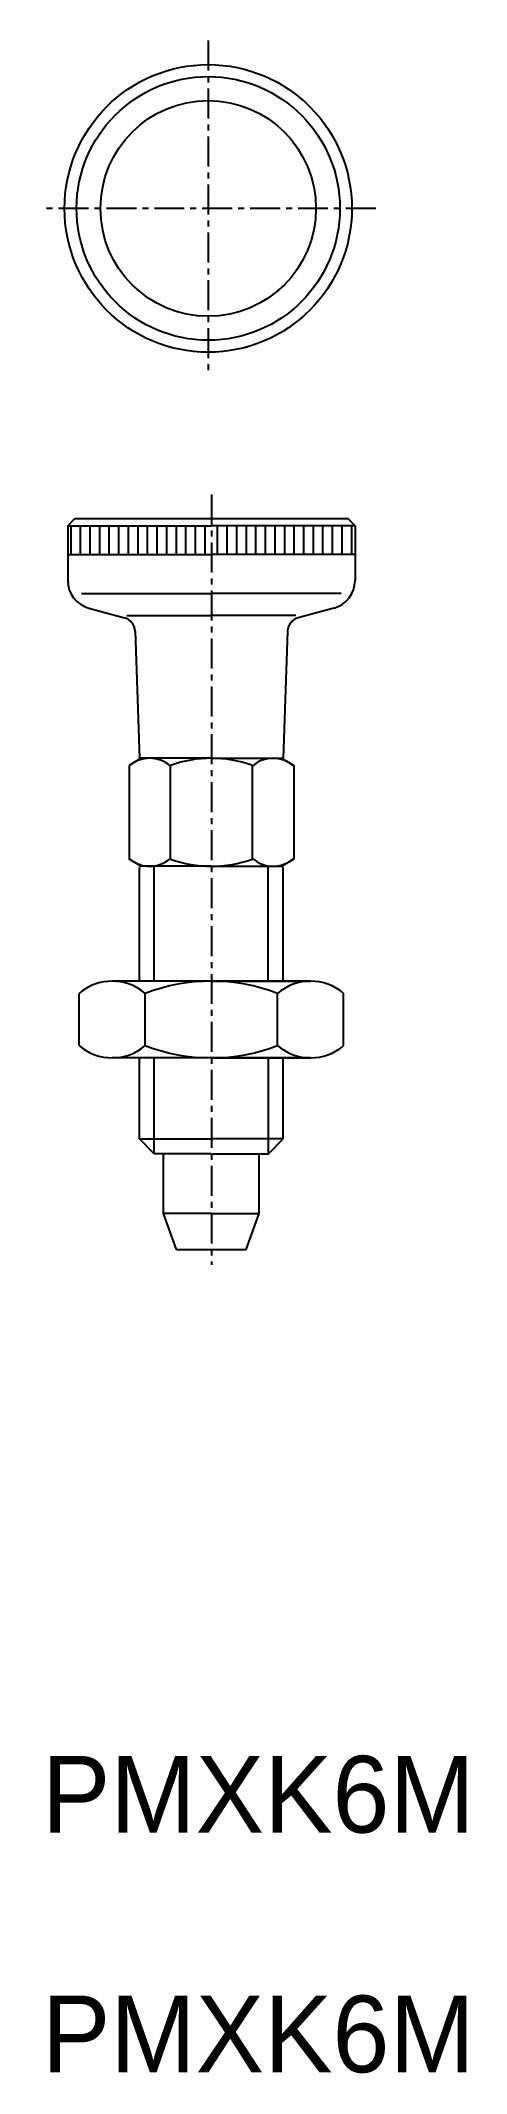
# Model space of a CAD drawing. Extents: x 148.6 to 166.4, y 130.3 to 215.1.
import ezdxf

# ---------------------------------------------------------------- set-up
doc = ezdxf.new("R2010")
doc.units = 0
doc.linetypes.add('CENTER', pattern=[2, 1.25, -0.25, 0.25, -0.25])
doc.layers.get('0').update_dxf_attribs({"color": 1, "linetype": 'CONTINUOUS'})
doc.layers.add('CENTER', color=1, linetype='CONTINUOUS')

msp = doc.modelspace()

# ---------------------------------------------------------------- linework, layer by layer
at = {"linetype": 'CONTINUOUS'}
for p, q in [((149.700979, 194.887163), (150.000979, 195.187163)), ((150.000979, 195.187163), (161.400967, 195.187163)), ((161.700967, 194.887163), (161.400967, 195.187163)), ((149.700979, 194.887163), (155.700973, 194.887163)), ((149.700979, 194.887163), (149.700979, 192.607955)), ((149.839753, 193.687163), (149.839753, 194.887163)), ((150.239753, 193.687163), (150.239753, 194.887163)), ((150.639753, 193.687163), (150.639753, 194.887163)), ((151.039753, 193.687163), (151.039753, 194.887163)), ((151.439753, 193.687163), (151.439753, 194.887163)), ((151.839753, 193.687163), (151.839753, 194.887163)), ((152.239753, 193.687163), (152.239753, 194.887163)), ((152.639753, 193.687163), (152.639753, 194.887163)), ((153.039753, 193.687163), (153.039753, 194.887163)), ((153.439753, 193.687163), (153.439753, 194.887163)), ((153.839753, 193.687163), (153.839753, 194.887163)), ((154.239753, 193.687163), (154.239753, 194.887163)), ((154.639753, 193.687163), (154.639753, 194.887163)), ((155.039753, 193.687163), (155.039753, 194.887163)), ((155.439753, 193.687163), (155.439753, 194.887163)), ((161.700967, 194.887163), (155.700973, 194.887163)), ((155.962193, 193.687163), (155.962193, 194.887163)), ((156.362193, 193.687163), (156.362193, 194.887163)), ((156.762193, 193.687163), (156.762193, 194.887163)), ((157.162193, 193.687163), (157.162193, 194.887163)), ((157.562193, 193.687163), (157.562193, 194.887163)), ((157.962193, 193.687163), (157.962193, 194.887163)), ((158.362193, 193.687163), (158.362193, 194.887163)), ((158.762193, 193.687163), (158.762193, 194.887163)), ((159.162193, 193.687163), (159.162193, 194.887163)), ((159.562193, 193.687163), (159.562193, 194.887163)), ((159.962193, 193.687163), (159.962193, 194.887163)), ((160.362193, 193.687163), (160.362193, 194.887163)), ((160.762193, 193.687163), (160.762193, 194.887163)), ((161.162193, 193.687163), (161.162193, 194.887163)), ((161.562193, 193.687163), (161.562193, 194.887163)), ((161.700967, 194.887163), (161.700967, 192.607955)), ((149.700979, 193.687163), (155.700973, 193.687163)), ((161.700967, 193.687163), (155.700973, 193.687163)), ((150.282594, 192.067274), (155.700973, 192.067274)), ((161.119352, 192.067274), (155.700973, 192.067274)), ((150.590396, 191.448844), (152.071332, 191.052029)), ((152.171558, 191.151027), (155.700973, 191.151027)), ((159.230388, 191.151027), (155.700973, 191.151027)), ((160.81155, 191.448844), (159.330614, 191.052029)), ((152.515675, 190.493413), (152.700973, 185.187163)), ((158.886271, 190.493413), (158.700973, 185.187163)), ((152.772669, 185.187189), (152.263153, 184.89302)), ((152.263153, 184.89302), (152.263153, 180.981359)), ((155.700973, 185.187175), (152.700973, 185.187163)), ((153.988153, 180.983153), (153.988153, 184.891226)), ((155.700973, 185.187175), (158.700973, 185.187163)), ((157.413793, 180.983153), (157.413793, 184.891226)), ((158.629277, 185.187189), (159.138793, 184.89302)), ((159.138793, 184.89302), (159.138793, 180.981359)), ((152.772669, 180.687189), (152.263153, 180.981359)), ((152.760489, 180.687189), (152.700973, 180.627673)), ((155.700973, 180.687204), (152.772669, 180.687189)), ((153.315973, 175.889642), (153.315973, 180.687189)), ((155.700973, 180.687204), (158.629277, 180.687189)), ((158.073793, 175.889642), (158.073793, 180.687189)), ((158.629277, 180.687189), (159.138793, 180.981359)), ((158.641457, 180.687189), (158.700973, 180.627673)), ((152.700973, 175.889642), (152.700973, 180.627673)), ((158.700973, 175.889642), (158.700973, 180.627673)), ((159.844723, 175.889642), (151.557223, 175.889642)), ((155.700973, 175.889642), (159.844723, 175.889642)), ((150.175973, 173.20445), (150.175973, 175.374833)), ((152.938473, 173.20445), (152.938473, 175.374833)), ((158.463473, 173.20445), (158.463473, 175.374833)), ((161.225973, 173.20445), (161.225973, 175.374833)), ((159.844723, 172.689642), (151.557223, 172.689642)), ((152.700973, 169.304658), (152.700973, 172.689642)), ((153.315973, 168.689658), (153.315973, 172.689642)), ((155.700973, 172.689642), (159.844723, 172.689642)), ((158.085973, 168.689658), (158.085973, 172.689642)), ((158.700973, 169.304658), (158.700973, 172.689642)), ((152.700973, 169.304658), (155.700973, 169.304658)), ((153.315973, 168.689658), (152.700973, 169.304658)), ((158.700973, 169.304658), (155.700973, 169.304658)), ((158.085973, 168.689658), (158.700973, 169.304658)), ((155.685644, 168.689642), (153.315973, 168.689658)), ((153.700973, 166.189659), (153.700973, 168.689658)), ((155.700973, 168.68966), (158.085973, 168.689658)), ((157.700973, 166.189659), (157.700973, 168.689658)), ((155.700973, 166.189659), (153.700973, 166.189659)), ((154.246929, 164.689659), (153.700973, 166.189659)), ((155.700973, 166.189659), (157.700973, 166.189659)), ((157.155018, 164.689659), (157.700973, 166.189659)), ((154.246929, 164.689659), (157.155018, 164.689659))]:
    msp.add_line(p, q, dxfattribs=at)
for radius in [6, 5.5, 4.5]:
    msp.add_circle((155.570253, 208.129215), radius, dxfattribs=at)
for centre, radius, start, end in [((150.900979, 192.607955), 1.2, 180, 255), ((160.500967, 192.607955), 1.2, 285, 360), ((151.91604, 190.472473), 0.6, 2, 75), ((159.485906, 190.472473), 0.6, 105, 178), ((153.125653, 183.869407), 1.317783, 49.117608, 130.882392), ((155.713153, 180.012189), 5.175, 90, 109.471221), ((155.688793, 180.012189), 5.175, 70.528779, 90), ((158.276293, 183.869407), 1.317783, 49.117608, 130.882392), ((153.125653, 182.004972), 1.317783, 229.117608, 310.882392), ((155.713153, 185.862189), 5.175, 250.528779, 270), ((155.688793, 185.862189), 5.175, 270, 289.471221), ((158.276293, 182.004972), 1.317783, 229.117608, 310.882392), ((151.557223, 173.77928), 2.110362, 49.117608, 130.882392), ((155.700973, 168.220413), 7.669229, 68.887171, 111.112829), ((159.844723, 173.77928), 2.110362, 49.117608, 130.882392), ((151.557223, 174.800004), 2.110362, 229.117608, 310.882392), ((155.700973, 180.358871), 7.669229, 248.887171, 291.112829), ((159.844723, 174.800004), 2.110362, 229.117608, 310.882392)]:
    msp.add_arc(centre, radius, start, end, dxfattribs=at)
at = {"layer": 'CENTER', "linetype": 'CENTER'}
for p, q in [((155.570253, 215.129215), (155.570253, 201.129215)), ((162.570253, 208.129215), (148.570253, 208.129215)), ((155.700973, 196.187163), (155.700973, 164.047627))]:
    msp.add_line(p, q, dxfattribs=at)

# ---------------------------------------------------------------- texts
for p in [(148.630514, 140.365486), (148.630514, 130.365486)]:
    msp.add_text('PMXK6M', height=3.2).set_placement(p)

doc.saveas('drawing.dxf')
